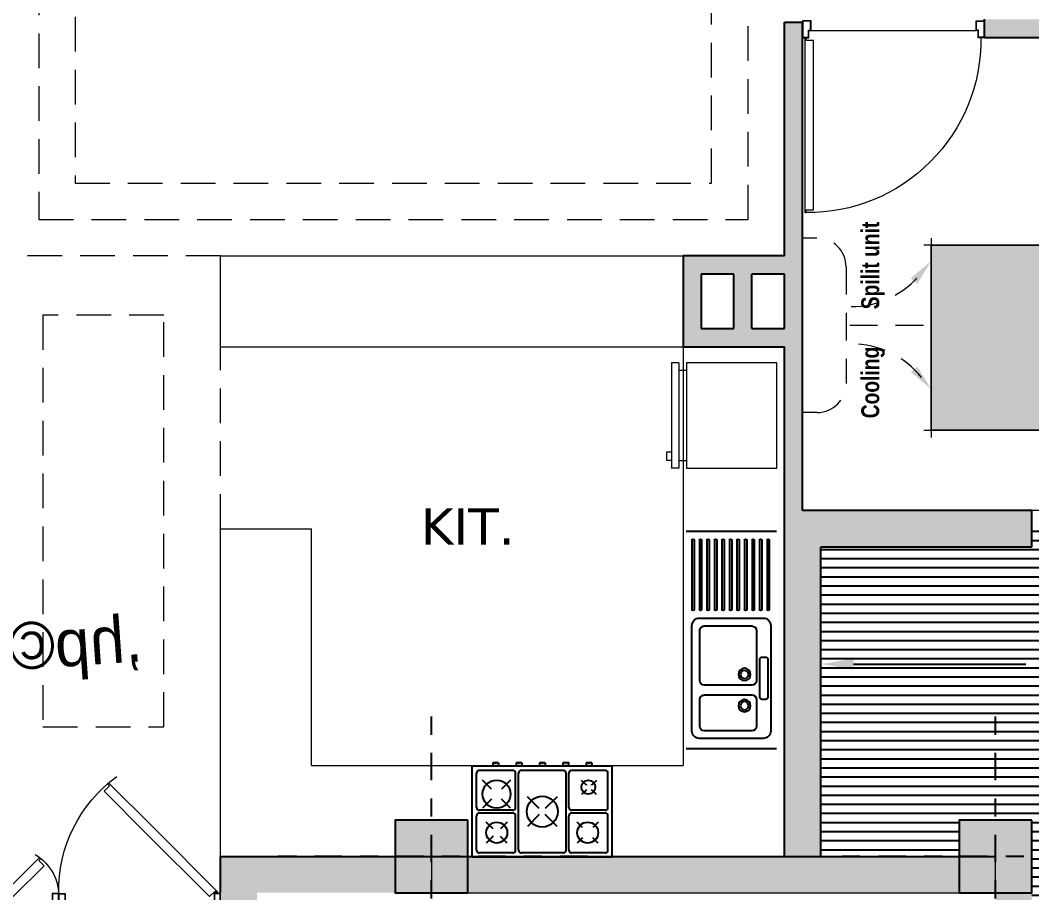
# Model space of a CAD drawing. Header units: inches. Extents: x 37.8 to 126.9, y 5.9 to 51.9.
# Drawn here: x 51.53 to 57.09, y 33.4 to 38.2 of the extents above; entities that cross this region are included whole.
import ezdxf

# ---------------------------------------------------------------- set-up
doc = ezdxf.new("R2010")
doc.units = ezdxf.units.IN
doc.header["$MEASUREMENT"] = 0
doc.linetypes.add('DASHDOT', pattern=[1, 0.5, -0.25, 0, -0.25])
doc.linetypes.add('DASHED2', pattern=[9.524999999999995, 6.349999999999998, -3.174999999999998])
for name, color, linetype, lineweight in [('02', 253, 'Continuous', 15), ('1', 19, 'Continuous', 5), ('AX', 31, 'Continuous', 18), ('coulmn', 146, 'Continuous', 13), ('LAYER1', 8, 'Continuous', 9)]:
    doc.layers.add(name, color=color, linetype=linetype, lineweight=lineweight)
for name, color, linetype in [('cadr', 7, 'Continuous'), ('fernesher  01', 8, 'Continuous'), ('FUR', 152, 'Continuous'), ('LAYER5', 5, 'Continuous'), ('LNS', 55, 'Continuous'), ('Moble', 7, 'Continuous')]:
    doc.layers.add(name, color=color, linetype=linetype)
doc.styles.add('farsii', font='trafic-s.shx', dxfattribs={"height": 0.2})
doc.styles.add('ITALIC', font='italic')
doc.styles.get("Standard").update_dxf_attribs({"font": 'arial.ttf'})
doc.styles.add('STYLE7', font='verdana.ttf')
doc.dimstyles.get("Standard").update_dxf_attribs({"dimtxt": 0.18, "dimasz": 0.18, "dimexe": 0.18, "dimexo": 0.0625, "dimgap": 0.09, "dimtad": 0, "dimtih": 1, "dimtoh": 1, "dimdec": 4, "dimzin": 0, "dimdsep": 46, "dimtxsty": 'Standard', "dimcen": 0.09, "dimadec": 0, "dimazin": 0, "dimtfac": 1, "dimtdec": 4, "dimtofl": 0, "dimtmove": 0, "dimatfit": 3, "dimfxl": 0, "dimtolj": 1, "dimtzin": 0, "dimarcsym": 0})

# ---------------------------------------------------------------- blocks, each defined once
blk = doc.blocks.new('DBLDR120K')
for p, q in [((-1.151899999999979, -0.0545432229290555), (-0.938060101079202, -0.054543222929027)), ((-0.0481000000000052, -0.054543222929027), (-0.8418601010792484, -0.054543222929027)), ((-1.139662136069262, -0.0777342904652727), (-0.9708050367219414, -0.2465913898126502))]:
    blk.add_line(p, q)
at = {"linetype": 'Continuous'}
for p, q in [((-1.1800251629206, -0.0960000000000037), (-1.185713041205445, -0.1016878782848494)), ((-1.185713041205445, -0.1016878782848494), (-0.9947586245415037, -0.2926422949488767)), ((-1.168976504262303, -0.1070486586583286), (-1.1800251629206, -0.0960000000000037)), ((-1.139662136069262, -0.0777342904652869), (-1.168602056513208, -0.1066742109092331)), ((-0.402846282338743, -0.4202427088733032), (-0.0603378639307266, -0.0777342904652869)), ((-0.0142869587945427, -0.1016878782848494), (-0.3678440358608839, -0.4552449553511906)), ((-0.0603378639307266, -0.0777342904652869), (-0.0313979434867804, -0.1066742109092331)), ((-0.0310234957376849, -0.1070486586583286), (-0.0199748370793884, -0.0960000000000037)), ((-0.0199748370793884, -0.0960000000000037), (-0.0142869587945427, -0.1016878782848494)), ((-1.000119404914954, -0.2759057580056634), (-0.9708050367219414, -0.2465913898126644)), ((-0.9890707462566296, -0.2869544166639741), (-1.000119404914954, -0.2759057580056634)), ((-0.9947586245415037, -0.2926422949488767), (-0.9890707462566296, -0.2869544166639741)), ((-0.6392886835687932, -0.6566851101034104), (-0.402846282338743, -0.4202427088733032)), ((-0.3678440358608839, -0.4552449553511906), (-0.615335095749231, -0.7027360152396227)), ((-0.6099743153757801, -0.6859994782964094), (-0.6392886835687932, -0.6566851101034104)), ((-0.6210229740341049, -0.6970481369547202), (-0.6099743153757801, -0.6859994782964094)), ((-0.615335095749231, -0.7027360152396227), (-0.6210229740341049, -0.6970481369547202))]:
    blk.add_line(p, q, dxfattribs=at)
for points in [[(-1.151899999999979, -0.054543222929027), (-1.151899999999979, 0), (-1.199999999999988, 0), (-1.199999999999988, -0.0960000000000037), (-1.164399999999971, -0.0960000000000037), (-1.164399999999971, -0.054543222929027)], [(-0.938060101079202, -0.054543222929027), (-0.938060101079202, 2.84e-14), (-0.8899601010792251, 2.84e-14), (-0.8899601010792251, -0.0959999999999752), (-0.9255601010792132, -0.0959999999999752), (-0.9255601010792132, -0.054543222929027)], [(-0.8418601010792484, -0.054543222929027), (-0.8418601010792484, 2.84e-14), (-0.8899601010792251, 2.84e-14), (-0.8899601010792251, -0.0959999999999752), (-0.8543601010792372, -0.0959999999999752), (-0.8543601010792372, -0.054543222929027)], [(-0.0481000000000052, -0.054543222929027), (-0.0481000000000052, 0), (0, 0), (0, -0.0960000000000037), (-0.0356000000000165, -0.0960000000000037), (-0.0356000000000165, -0.054543222929027)], [(-1.153899999999989, -0.0525432229290459), (-1.153899999999989, -0.0020000000000096), (-1.197999999999979, -0.0020000000000096), (-1.197999999999979, -0.0939999999999941), (-1.166399999999981, -0.0939999999999941), (-1.166399999999981, -0.0525432229290459)], [(-0.9360601010792208, -0.0525432229290175), (-0.9360601010792208, -0.0019999999999811), (-0.8919601010792348, -0.0019999999999811), (-0.8919601010792348, -0.0939999999999941), (-0.9235601010792038, -0.0939999999999941), (-0.9235601010792038, -0.0525432229290175)], [(-0.8438601010792297, -0.0525432229290175), (-0.8438601010792297, -0.0019999999999811), (-0.8879601010792157, -0.0019999999999811), (-0.8879601010792157, -0.0939999999999941), (-0.8563601010792465, -0.0939999999999941), (-0.8563601010792465, -0.0525432229290175)], [(-0.0460999999999956, -0.0525432229290459), (-0.0460999999999956, -0.0020000000000096), (-0.0020000000000096, -0.0020000000000096), (-0.0020000000000096, -0.0939999999999941), (-0.03360000000000701, -0.0939999999999941), (-0.03360000000000701, -0.0525432229290459)]]:
    blk.add_lwpolyline(points, close=True, dxfattribs=at)
for centre, radius, start, end in [((-1.665466682153095, -0.1105042385629673), 0.775642205030886, 8.041455000217974, 8.190687392308647), ((-0.1144535200053554, -0.1105042385629673), 0.775642205030886, 171.8093126076913, 171.958544999782), ((-1.154043989753261, -0.0815059652216093), 0.264481336395137, 300.4973953109914, 3.141481608947587), ((-0.1144535200053554, -0.1105042385629673), 0.775642205030886, 178.9285264661404, 233.9660635860275)]:
    blk.add_arc(centre, radius, start, end)
blk = doc.blocks.new('DR100K')
at = {"color": 253}
blk.add_line((-0.0481000000000052, -0.054543222929027), (-0.991860101079254, -0.054543222929027), dxfattribs=at)
at = {"color": 253, "linetype": 'Continuous'}
for p, q in [((-0.06143161415036499, -0.5960052134602165), (-0.06143161415036499, -0.1116251629206317)), ((-0.06143161415036499, -0.1116251629206317), (-0.0205043861645606, -0.1116251629206317)), ((-0.0199748370793884, -0.1116251629206317), (-0.0199748370793884, -0.0960000000000037)), ((-0.0199748370793884, -0.0960000000000037), (-0.0119309624678294, -0.0960000000000037)), ((-0.0119309624678294, -0.0960000000000037), (-0.0119309624678294, -0.5960052134602165)), ((-0.06143161415036499, -1.080385263999857), (-0.06143161415036499, -0.5960052134602165)), ((-0.0119309624678294, -0.5960052134602165), (-0.0119309624678294, -1.096010426920486)), ((-0.0205043861645606, -1.080385263999857), (-0.06143161415036499, -1.080385263999857)), ((-0.0199748370794168, -1.096010426920486), (-0.0199748370794168, -1.080385263999857)), ((-0.0119309624678294, -1.096010426920486), (-0.0199748370794168, -1.096010426920486))]:
    blk.add_line(p, q, dxfattribs=at)
for points in [[(-0.991860101079254, -0.054543222929027), (-0.991860101079254, 2.84e-14), (-1.03996010107923, 2.84e-14), (-1.03996010107923, -0.0959999999999752), (-1.004360101079242, -0.0959999999999752), (-1.004360101079242, -0.054543222929027)], [(-0.0481000000000052, -0.054543222929027), (-0.0481000000000052, 0), (0, 0), (0, -0.0960000000000037), (-0.0356000000000165, -0.0960000000000037), (-0.0356000000000165, -0.054543222929027)], [(-0.9938601010792352, -0.0525432229290175), (-0.9938601010792352, -0.0019999999999811), (-1.03796010107922, -0.0019999999999811), (-1.03796010107922, -0.0939999999999941), (-1.006360101079252, -0.0939999999999941), (-1.006360101079252, -0.0525432229290175)], [(-0.0460999999999956, -0.0525432229290459), (-0.0460999999999956, -0.0020000000000096), (-0.0020000000000096, -0.0020000000000096), (-0.0020000000000096, -0.0939999999999941), (-0.03360000000000701, -0.0939999999999941), (-0.03360000000000701, -0.0525432229290459)]]:
    blk.add_lwpolyline(points, close=True, dxfattribs=at)
blk.add_arc((-0.0306138118649244, -0.1066699198974845), 0.9893977090235084, 179.382095569082, 270.6161123031317, dxfattribs=at)
blk = doc.blocks.new('REFREJRATOR')
at = {"layer": '02', "linetype": 'Continuous'}
for p, q in [((0, 0), (-0.6433177568515518, 0)), ((-0.6433177568515518, 0), (-0.6433177568515518, -0.5514152201584644)), ((0, -0.5514152201584644), (0, 0)), ((-0.6433177568515518, -0.5514152201584644), (0, -0.5514152201584644)), ((-0.5973664885050101, -0.5514152201584644), (-0.5973664885050205, -0.5973664885049992)), ((-0.0459512683465313, -0.5514152201584644), (-0.0459512683465313, -0.5973664885049992)), ((-0.6433177568515518, -0.5973664885049992), (-0.6433177568515518, -0.6433177568515376)), ((-0.6433177568515518, -0.5973664885049992), (0, -0.5973664885049992)), ((0, -0.5973664885049992), (0, -0.6433177568515376)), ((-0.6433177568515518, -0.6433177568515376), (0, -0.6433177568515376)), ((-0.1007355184031695, -0.6712356694628312), (-0.1007355184031695, -0.6433177568515376)), ((-0.0472210323860871, -0.6712356694628312), (-0.1007355184031695, -0.6712356694628312)), ((-0.0472210323860871, -0.6433177568515376), (-0.0472210323860871, -0.6712356694628312))]:
    blk.add_line(p, q, dxfattribs=at)
blk = doc.blocks.new('GAZ')
at = {"layer": 'fernesher  01', "linetype": 'Continuous'}
h = blk.add_hatch(color=256, dxfattribs=at)
h.paths.add_polyline_path([(-0.8533333333333388, -0.6499999999999915), (-0.8533333333333388, -0.6735827389778744), (-0.8133333333333324, -0.6735827389778777), (-0.8133333333333324, -0.6499999999999915)])
h.paths.add_polyline_path([(-0.6872281132905655, -0.6499999999999915), (-0.6872281132905655, -0.6735827389778777), (-0.6472281132905593, -0.6735827389778813), (-0.6472281132905593, -0.6499999999999915)])
h.paths.add_polyline_path([(-0.5200000000000033, -0.6499999999999915), (-0.5200000000000033, -0.6735827389778777), (-0.4799999999999969, -0.6735827389778777), (-0.4799999999999969, -0.6499999999999915)])
h.paths.add_polyline_path([(-0.3533333333333387, -0.6499999999999915), (-0.3533333333333388, -0.6735827389778744), (-0.3133333333333325, -0.6735827389778744), (-0.3133333333333326, -0.6499999999999915)])
h.paths.add_polyline_path([(-0.1866666666666674, -0.6499999999999915), (-0.1866666666666675, -0.6735827389778744), (-0.1466666666666612, -0.6735827389778744), (-0.1466666666666612, -0.6499999999999915)])
for p, q in [((-1.000000000000055, -1.42e-14), (0, 0)), ((-1.000000000000055, -1.42e-14), (-1, -0.6499999999999915)), ((-0.9700000000000556, -0.0500000000000149), (-0.9700000000000412, -0.2950000000000017)), ((-0.9500000000000524, -0.0300000000000154), (-0.7100000000000506, -0.0300000000000083)), ((-0.6900000000000475, -0.0500000000000078), (-0.6900000000000192, -0.2949999999999946)), ((-0.6700000000000585, -0.0500000000000114), (-0.670000000000016, -0.5999999999999908)), ((-0.6500000000000555, -0.0300000000000118), (-0.3500000000000085, -0.0300000000000047)), ((-0.3300000000000054, -0.0500000000000043), (-0.3299999999999983, -0.5999999999999872)), ((-0.3099999999999952, -0.0500000000000007), (-0.3099999999999952, -0.2949999999999875)), ((-0.289999999999992, -0.0300000000000011), (-0.0500000000000043, -0.0300000000000011)), ((-0.0300000000000011, -0.0500000000000007), (-0.029999999999994, -0.294999999999991)), ((0, -1.42e-14), (0, -0.6499999999999915)), ((-0.9000000000000341, -0.1000000000000369), (-0.8625000000000682, -0.1375000000000313)), ((-0.7875000000000228, -0.1375000000000455), (-0.7500000000000571, -0.1000000000000369)), ((-0.25, -0.0999999999999943), (-0.2022824262630252, -0.1477175737369407)), ((-0.1485771619630327, -0.1485771619629475), (-0.0999999999999659, -0.0999999999999943)), ((-0.9000000000000341, -0.2499999999999858), (-0.8625000000000682, -0.2125000000000057)), ((-0.7875000000000796, -0.2125000000000057), (-0.7500000000000571, -0.2499999999999858)), ((-0.2500000000000568, -0.2500000000000284), (-0.2019892862467714, -0.2019892862467003)), ((-0.1488610660080099, -0.2011389339920129), (-0.1000000000000227, -0.2500000000000284)), ((-0.6060660171779662, -0.2189339828220653), (-0.5212132034355932, -0.3037867965644665)), ((-0.4787867965644069, -0.3037867965644523), (-0.3939339828220341, -0.2189339828220653)), ((-0.9700000000000412, -0.3550000000000039), (-0.9700000000000129, -0.5999999999999944)), ((-0.9500000000000384, -0.3150000000000013), (-0.7100000000000222, -0.3149999999999942)), ((-0.9500000000000384, -0.3350000000000044), (-0.7100000000000293, -0.3349999999999973)), ((-0.6900000000000261, -0.3549999999999969), (-0.6900000000000192, -0.5999999999999872)), ((-0.6060660171779662, -0.4310660171780114), (-0.5212132034355932, -0.3462132034356387)), ((-0.4787867965644069, -0.3462132034356529), (-0.3939339828220341, -0.4310660171780257)), ((-0.3099999999999952, -0.3549999999999933), (-0.3099999999999952, -0.5999999999999908)), ((-0.289999999999992, -0.3149999999999871), (-0.0499999999999972, -0.3149999999999906)), ((-0.289999999999992, -0.3349999999999937), (-0.0500000000000043, -0.3349999999999973)), ((-0.2735632591782746, -0.3499999999999943), (-0.2089765655853739, -0.4145866935928666)), ((-0.1381499527711867, -0.4145866935929379), (-0.0735632591783428, -0.3499999999999943)), ((-0.0300000000000011, -0.3549999999999969), (-0.029999999999994, -0.5999999999999908)), ((-0.8870181794697487, -0.4471030037222194), (-0.8511453216951848, -0.4809676533032814)), ((-0.8157899826358062, -0.480967653303253), (-0.7799171248612993, -0.4471030037222194)), ((-0.2735632591782746, -0.5499999999998977), (-0.2089765655853739, -0.4854133064070112)), ((-0.1381499527712435, -0.485413306406997), (-0.0735632591783428, -0.5499999999998977)), ((-0.8870181794697487, -0.5482084051059247), (-0.8511453216951848, -0.5143437555248624)), ((-0.8157899826358062, -0.5143437555249193), (-0.7799171248612993, -0.5482084051059247)), ((-1, -0.6499999999999915), (0, -0.6499999999999915)), ((-0.95000000000001, -0.6199999999999904), (-0.7100000000000222, -0.6199999999999868)), ((-0.8533333333333388, -0.6735827389778744), (-0.8533333333333388, -0.6499999999999915)), ((-0.8533333333333388, -0.6735827389778744), (-0.8533333333333388, -0.6499999999999915)), ((-0.8533333333333388, -0.6735827389778744), (-0.8533333333333388, -0.6499999999999915)), ((-0.8133333333333324, -0.6735827389778744), (-0.8133333333333324, -0.6499999999999915)), ((-0.6872281132905655, -0.6735827389778744), (-0.6872281132905655, -0.6499999999999915)), ((-0.6500000000000128, -0.6199999999999904), (-0.3500000000000014, -0.6199999999999868)), ((-0.6472281132905593, -0.6735827389778744), (-0.6472281132905593, -0.6499999999999915)), ((-0.5200000000000033, -0.6735827389778744), (-0.5200000000000033, -0.6499999999999915)), ((-0.4799999999999969, -0.6735827389778744), (-0.4799999999999969, -0.6499999999999915)), ((-0.3533333333333388, -0.6735827389778744), (-0.3533333333333388, -0.6499999999999915)), ((-0.3133333333333326, -0.6735827389778744), (-0.3133333333333326, -0.6499999999999915)), ((-0.289999999999992, -0.6199999999999904), (-0.0499999999999972, -0.6199999999999904)), ((-0.1866666666666674, -0.6735827389778744), (-0.1866666666666674, -0.6499999999999915)), ((-0.1466666666666612, -0.6735827389778744), (-0.1466666666666612, -0.6499999999999915)), ((-0.8533333333333388, -0.6735827389778744), (-0.8133333333333324, -0.6735827389778777)), ((-0.6872281132905655, -0.6735827389778777), (-0.6472281132905593, -0.6735827389778813)), ((-0.5200000000000033, -0.6735827389778777), (-0.4799999999999969, -0.6735827389778777)), ((-0.3533333333333388, -0.6735827389778744), (-0.3133333333333326, -0.6735827389778744)), ((-0.1866666666666674, -0.6735827389778744), (-0.1466666666666612, -0.6735827389778744))]:
    blk.add_line(p, q, dxfattribs=at)
for points in [[(-0.8511453216951848, -0.4799780348844111), (-0.8511453216951848, -0.4809676533032814)], [(-0.8157899826358062, -0.480967653303253), (-0.8157899826358062, -0.4799780348844111)], [(-0.8511453216951848, -0.5143437555248624), (-0.8511453216951848, -0.5153333739437329)], [(-0.8157899826358062, -0.5153333739437329), (-0.8157899826358062, -0.5143437555249193)]]:
    blk.add_lwpolyline(points, dxfattribs=at)
for centre, radius in [((-0.8250000000000453, -0.1750000000000114), 0.0749999999999782), ((-0.1750000000000114, -0.1750000000000114), 0.0750000000000219), ((-0.5, -0.3250000000000455), 0.110697663312876), ((-0.1735632591783087, -0.4499999999999461), 0.0999999999999563), ((-0.8294380326089481, -0.4999999999999575), 0.05)]:
    blk.add_circle(centre, radius, dxfattribs=at)
for centre, start, end in [((-0.9500000000000524, -0.0500000000000149), 90.00000000000087, 180.000000000005), ((-0.7100000000000506, -0.0500000000000078), 4.1347e-12, 90.00000000000084), ((-0.6500000000000555, -0.0500000000000114), 90.00000000000118, 180.0000000000041), ((-0.3500000000000085, -0.0500000000000043), 6.87e-13, 90.00000000000125), ((-0.289999999999992, -0.0500000000000007), 90.00000000000078, 180.0000000000013), ((-0.0500000000000043, -0.0500000000000007), 0, 90.00000000000084), ((-0.9500000000000384, -0.2950000000000017), 180.0000000000046, 270.0000000000014), ((-0.9500000000000384, -0.3550000000000039), 90.00000000000156, 180.0000000000046), ((-0.7100000000000222, -0.2949999999999946), 270.0000000000016, 4.6054e-12), ((-0.7100000000000293, -0.3549999999999969), 1.5267e-12, 90.00000000000144), ((-0.289999999999992, -0.2949999999999875), 180, 270), ((-0.289999999999992, -0.3549999999999933), 90, 180), ((-0.0499999999999972, -0.294999999999991), 269.9999999999992, 359.9999999999984), ((-0.0500000000000043, -0.3549999999999969), 3.0533e-12, 90), ((-0.95000000000001, -0.5999999999999908), 180.0000000000054, 270), ((-0.7100000000000222, -0.5999999999999872), 270, 2.8498e-12), ((-0.6500000000000128, -0.5999999999999908), 180.0000000000042, 270.0000000000006), ((-0.3500000000000014, -0.5999999999999872), 270.0000000000006, 7.124e-13), ((-0.289999999999992, -0.5999999999999908), 180.0000000000007, 269.9999999999992), ((-0.0499999999999972, -0.5999999999999908), 270, 0)]:
    blk.add_arc(centre, 0.02, start, end, dxfattribs=at)
for p in [(-0.8333333333333357, -0.6735827389778744), (-0.6872281132905655, -0.6735827389778744), (-0.5, -0.6735827389778744), (-0.3333333333333357, -0.6735827389778744), (-0.1666666666666643, -0.6735827389778744)]:
    blk.add_point(p, dxfattribs=at)
blk = doc.blocks.new('eg')
at = {"layer": 'FUR', "color": 252}
for p, q in [((1.137e-13, 0.4999999999999149), (0, 0)), ((0.6833635587054232, 0.4685546874999035), (0.1002594337055598, 0.4685546874999035)), ((0.4965693920388503, 0.4521484374999149), (0.2870536003722464, 0.4521484374999149)), ((1.156394829538839, 0.4602213541665777), (0.7731265795389392, 0.4602213541665777)), ((1.204311496205491, 0.4999999999999149), (1.204311496205491, -8.53e-14)), ((0.0584130795388092, 0.426708333333238), (0.0584130795388092, 0.0732916666665631)), ((0.2746239962054915, 0.4397188333332453), (0.2746239962054915, 0.4200467916665788)), ((0.2870536003722464, 0.4076171874999092), (0.4965693920388503, 0.4076171874999092)), ((0.5089989962054915, 0.4200467916665788), (0.5089989962054915, 0.4397188333332453)), ((0.7252099128721738, 0.0732916666665631), (0.7252099128721738, 0.426708333333238)), ((1.156394829538839, 0.447721354166589), (0.7731265795389392, 0.447721354166589)), ((1.156394829538839, 0.4185546874999205), (0.7731265795389392, 0.4185546874999205)), ((1.156394829538839, 0.4060546874999035), (0.7731265795389392, 0.4060546874999035)), ((0.100014621205446, 0.3631793333332496), (0.100014621205446, 0.1004925624999089)), ((0.2735454962055428, 0.3888671874998977), (0.1257024753722362, 0.3888671874998977)), ((0.2992333712054461, 0.1004925624999089), (0.2992333712054461, 0.3631793333332496)), ((0.3531396212055142, 0.3631793333332496), (0.3531396212055142, 0.1004925624999089)), ((0.6555767670388378, 0.3888671874998977), (0.3788274962055311, 0.3888671874998977)), ((0.6812646212055145, 0.1004925624999089), (0.6812646212055145, 0.3631793333332496)), ((1.156394829538839, 0.3768880208332348), (0.7731265795389392, 0.3768880208332348)), ((1.156394829538839, 0.3643880208332462), (0.7731265795389392, 0.3643880208332462)), ((1.156394829538839, 0.3352213541665776), (0.7731265795389392, 0.3352213541665776)), ((1.156394829538839, 0.3227213541665606), (0.7731265795389392, 0.3227213541665606)), ((1.156394829538839, 0.2935546874998919), (0.7731265795389392, 0.2935546874998919)), ((1.156394829538839, 0.2810546874999034), (0.7731265795389392, 0.2810546874999034)), ((1.156394829538839, 0.2518880208332348), (0.7731265795389392, 0.2518880208332348)), ((1.156394829538839, 0.2393880208332462), (0.7731265795389392, 0.2393880208332462)), ((1.156394829538839, 0.2102213541665776), (0.7731265795389392, 0.2102213541665776)), ((1.156394829538839, 0.1977213541665605), (0.7731265795389392, 0.1977213541665605)), ((1.156394829538839, 0.168554687499892), (0.7731265795389392, 0.168554687499892)), ((1.156394829538839, 0.1560546874999034), (0.7731265795389392, 0.1560546874999034)), ((1.156394829538839, 0.1268880208332348), (0.7731265795389392, 0.1268880208332348)), ((1.156394829538839, 0.1143880208332177), (0.7731265795389392, 0.1143880208332177)), ((0.1257024753722362, 0.074804687499892), (0.2735454962055428, 0.074804687499892)), ((0.3788274962055311, 0.074804687499892), (0.6555767670388378, 0.074804687499892)), ((1.156394829538839, 0.0852213541665492), (0.7731265795389392, 0.0852213541665492)), ((1.156394829538839, 0.0727213541665606), (0.7731265795389392, 0.0727213541665606)), ((0.1002594337055598, 0.0314452916665573), (0.6833635231407698, 0.0314452916665573)), ((1.156394829538839, 0.043554687499892), (0.7731265795389392, 0.043554687499892)), ((1.156394829538839, 0.0310546874999034), (0.7731265795389392, 0.0310546874999034))]:
    blk.add_line(p, q, dxfattribs=at)
for centre, radius in [((0.2396514882098017, 0.3226322034968518), 0.0339843750000019), ((0.2396514882098017, 0.3226322034968518), 0.0222656250000013), ((0.4127215042010448, 0.3226322034968518), 0.0339843750000019), ((0.4127215042010448, 0.3226322034968518), 0.0222656250000013)]:
    blk.add_circle(centre, radius, dxfattribs=at)
for centre, radius, start, end in [((0.1002594337054461, 0.426708333333238), 0.041846354166669, 90, 180), ((0.2870536003721327, 0.4397188333332167), 0.0124296041666674, 90, 180), ((0.4965693920388503, 0.4397188333332167), 0.0124296041666674, 0, 90), ((0.6833635587054232, 0.426708333333238), 0.041846354166669, 0, 90), ((0.7731265795389392, 0.4539713541665833), 0.0062500000000003, 90, 270), ((1.156394829538839, 0.4539713541665833), 0.0062500000000003, 270, 90), ((0.2870536003721327, 0.4200467916665504), 0.0124296041666674, 180, 270), ((0.4965693920388503, 0.4200467916665504), 0.0124296041666674, 270, 0), ((0.7731265795389392, 0.4123046874999261), 0.0062500000000003, 90, 270), ((1.156394829538839, 0.4123046874999261), 0.0062500000000003, 270, 90), ((0.1257024753721225, 0.3631793333332212), 0.0256878541666681, 90, 180), ((0.2735454962055428, 0.3631793333332212), 0.0256878541666681, 0, 90), ((0.3788274962055311, 0.3631793333332212), 0.0256878541666681, 90, 180), ((0.6555767670388378, 0.3631793333332212), 0.0256878541666681, 0, 90), ((0.7731265795389392, 0.3706380208332405), 0.0062500000000003, 90, 270), ((1.156394829538839, 0.3706380208332405), 0.0062500000000003, 270, 90), ((0.7731265795389392, 0.3289713541665833), 0.0062500000000003, 90, 270), ((0.7731265795389392, 0.2873046874998977), 0.0062500000000003, 90, 270), ((1.156394829538839, 0.3289713541665833), 0.0062500000000003, 270, 90), ((1.156394829538839, 0.2873046874998977), 0.0062500000000003, 270, 90), ((0.7731265795389392, 0.2456380208332405), 0.0062500000000003, 90, 270), ((1.156394829538839, 0.2456380208332405), 0.0062500000000003, 270, 90), ((0.7731265795389392, 0.2039713541665549), 0.0062500000000003, 90, 270), ((0.7731265795389392, 0.1623046874998977), 0.0062500000000003, 90, 270), ((1.156394829538839, 0.2039713541665549), 0.0062500000000003, 270, 90), ((1.156394829538839, 0.1623046874998977), 0.0062500000000003, 270, 90), ((0.7731265795389392, 0.1206380208332405), 0.0062500000000003, 90, 270), ((1.156394829538839, 0.1206380208332405), 0.0062500000000003, 270, 90), ((0.1002594337054461, 0.0732916666665347), 0.041846354166669, 180, 270), ((0.1257024753721225, 0.1004925624998805), 0.0256878541666681, 180, 270), ((0.2735454962055428, 0.1004925624998805), 0.0256878541666681, 270, 0), ((0.3788274962055311, 0.1004925624998805), 0.0256878541666681, 180, 270), ((0.6555767670388378, 0.1004925624998805), 0.0256878541666681, 270, 0), ((0.6833635231407698, 0.0732916813979046), 0.0418463897313547, 270.0000486949115, 359.999979829907), ((0.7731265795389392, 0.0789713541665549), 0.0062500000000003, 90, 270), ((1.156394829538839, 0.0789713541665549), 0.0062500000000003, 270, 90), ((0.7731265795389392, 0.0373046874998977), 0.0062500000000003, 90, 270), ((1.156394829538839, 0.0373046874998977), 0.0062500000000003, 270, 90)]:
    blk.add_arc(centre, radius, start, end, dxfattribs=at)
blk = doc.blocks.new('Takht 1')
at = {"layer": '1'}
h = blk.add_hatch(color=252, dxfattribs=at)
h.dxf.hatch_style = 1
h.set_gradient(color1=(118, 52, 34), one_color=1, tint=1, name='INVHEMISPHERICAL')
h.paths.add_polyline_path([(0.09999999997671694, 0.5076447428291431), (-2.91038304567337e-11, 0.5076447428291431), (0, -0.5076447428291431), (0.1000000000058208, -0.5076447428291431)])
h = blk.add_hatch(color=252, dxfattribs=at)
h.dxf.hatch_style = 1
h.set_gradient(color1=(118, 52, 34), one_color=1, tint=1, name='INVHEMISPHERICAL')
h.paths.add_polyline_path([(2.028610181791009, 0.5076447428291431), (1.034439837589161, 0.5076447428291431), (0.47768941760296, 0.02529436571785482), (0.47768941760296, -0.5076447428291431), (2.028610181791009, -0.5076447428291431)])
h = blk.add_hatch(color=252, dxfattribs=at)
h.dxf.hatch_style = 1
h.set_gradient(color1=(118, 52, 34), one_color=1, tint=1, name='INVHEMISPHERICAL')
h.paths.add_polyline_path([(0.4576115584932268, 0.2403088536957512), (0.202044160454534, 0.2809075507248053), (0.1094796334800776, -0.3017829548043665), (0.3650470315478742, -0.3423816518625244)])
h = blk.add_hatch(color=252, dxfattribs=at)
h.dxf.hatch_style = 1
h.set_gradient(color1=(118, 52, 34), one_color=1, tint=1, name='INVHEMISPHERICAL')
h.paths.add_polyline_path([(0.3953462004428729, -0.5876447428163374), (0, -0.5876447428308893), (-2.91038304567337e-11, -0.9617889250803273), (0.3953462004428729, -0.9617889250803273)])
at = {"layer": '02'}
for p, q in [((2.068610181799158, 0.5076447428291431), (-0.0400000000372529, 0.5076447428291431)), ((-2.91038304567337e-11, 0.5476447428300162), (0, -0.5476447428300162)), ((0.09999999997671694, 0.5476447428300162), (0.1000000000058208, -0.5476447428300162)), ((1.080609630036633, 0.5476447428300162), (0.4377508020261303, -0.009307146188803017)), ((0.47768941760296, -0.5081618888216326), (0.47768941760296, 0.5071275968366535)), ((2.028610181791009, -0.5476447428300162), (2.028610181791009, 0.5476447428300162)), ((-0.04000000000814907, -0.5076447428291431), (2.068610181799158, -0.5076447428291431)), ((0, -0.5476447428300162), (-2.91038304567337e-11, -1.0017889250812)), ((0.3953462004428729, -1.0017889250812), (0.3953462004428729, -0.5476447428154643)), ((0.435346200451022, -0.5876447428163374), (-0.04000000000814907, -0.5876447428308893)), ((-0.0400000000372529, -0.9617889250803273), (0.435346200451022, -0.9617889250803273))]:
    blk.add_line(p, q, dxfattribs=at)
for points in [[(2.028610181791009, 0.5076447428291431), (2.028610181791009, -0.5076447428291431), (0, -0.5076447428291431), (-2.91038304567337e-11, 0.5076447428291431)], [(0.1094796334800776, -0.3017829548043665), (0.202044160454534, 0.2809075507248053), (0.4576115584932268, 0.2403088536957512), (0.3650470315478742, -0.3423816518625244)]]:
    blk.add_lwpolyline(points, close=True, dxfattribs=at)
blk = doc.blocks.new('ddfdfdfdfd')
at = {"layer": 'LAYER5', "linetype": 'Continuous'}
h = blk.add_hatch(color=1, dxfattribs=at)
h.paths.add_polyline_path([(179.779200237631, -221.4838781835885), (179.579350237631, -221.4838781835885), (179.579350237631, -221.2840281835886), (179.779200237631, -221.2840281835886)])
h.paths.add_polyline_path([(179.779200237631, -221.2840281835886), (179.979050237631, -221.2840281835886), (179.979050237631, -221.4838781835885), (179.779200237631, -221.4838781835885)])
h.paths.add_polyline_path([(179.779200237631, -221.4838781835885), (179.979050237631, -221.4838781835885), (179.979050237631, -221.6837281835885), (179.779200237631, -221.6837281835885)])
h.paths.add_polyline_path([(179.779200237631, -221.6837281835885), (179.579350237631, -221.6837281835885), (179.579350237631, -221.4838781835885), (179.779200237631, -221.4838781835885)])
at = {"layer": 'LAYER5', "color": 1, "linetype": 'DASHDOT', "ltscale": 0.3}
for p, q in [((179.779200237631, -222.4153741609331), (179.779200237631, -220.6240357384027)), ((180.6361364686338, -221.4838781835885), (178.8983495007696, -221.4838781835885))]:
    blk.add_line(p, q, dxfattribs=at)
at = {"layer": 'LAYER5', "color": 1, "linetype": 'Continuous'}
blk.add_lwpolyline([(179.979050237631, -221.2840281835886), (179.579350237631, -221.2840281835886), (179.579350237631, -221.6837281835885), (179.979050237631, -221.6837281835885), (179.979050237631, -221.2840281835886)], dxfattribs=at)
blk = doc.blocks.new('axxxxx')
at = {"layer": 'AX'}
h = blk.add_hatch(color=1, dxfattribs=at)
h.dxf.hatch_style = 1
h.paths.add_polyline_path([(241.7899809043139, -221.2823114328712), (241.7899809043139, -221.0824614328712), (238.6899809043141, -221.0824614328712), (238.6899809043141, -221.2823114328712)])
at = {"layer": 'AX', "color": 1}
blk.add_lwpolyline([(238.6899809043141, -221.2823114328712), (241.7899809043139, -221.2823114328712), (241.7899809043139, -221.0824614328712), (238.6899809043141, -221.0824614328712)], close=True, dxfattribs=at)
for p in [(58.9109306666831, 0.401416750717118), (62.01063066668291, 0.401416750717317)]:
    blk.add_blockref('ddfdfdfdfd', p)
blk = doc.blocks.new('sp')
at = {"layer": 'LAYER1', "color": 150, "linetype": 'DASHED2', "ltscale": 0.03}
blk.add_line((30.24614018008381, 9.75960308539679), (30.24694903423372, 9.20588219410756), dxfattribs=at)
blk.add_lwpolyline([(29.64602670977186, 10.08372420831601), (30.84602542947326, 10.08547712019644), (30.84617150547277, 9.985477226851614, -0.4142135623730951), (30.6464638708467, 9.785185288293448), (29.84646472438547, 9.784016680372858, -0.4142135623730951), (29.64617278577137, 9.983724315008018)], format="xyb", close=True, dxfattribs=at)
for centre, start, end in [((29.50170978017471, 9.747115138461865), 308.5690915006799, 0.2464745396872212), ((30.98964165397322, 9.74928811891941), 179.9209161893569, 231.5982992520001)]:
    blk.add_arc(centre, 0.6160155176707482, start, end, dxfattribs=at)
for points in [[(29.96259235004257, 9.294909317633298), (29.92369723717005, 9.339782699411714), (29.80852464817784, 9.200660669943588)], [(30.53018518108277, 9.295738435341079), (30.56894902962543, 9.340725258393192), (30.68452757444541, 9.20194030127486)]]:
    blk.add_solid(points, dxfattribs=at)
at = {"layer": 'LNS', "color": 150, "ltscale": 0.02, "insert": (29.60657843853167, 9.680269554383855), "char_height": 0.1231479902708612, "width": 1.627685543038945, "attachment_point": 1, "style": 'ITALIC'}
blk.add_mtext('\\pt0.2463;{\\fImpact|b0|i0|c0|p34;Cooling       Spilit unit}', dxfattribs=at)
blk = doc.blocks.new('*D63')
at = {"color": 0, "lineweight": -2, "transparency": 16777216}
for p, q in [((56.10717819297346, 34.66123821999108), (57.05391761998577, 34.66123821999108)), ((58.92717819297352, 34.66123821999108), (57.98043876596121, 34.66123821999108))]:
    blk.add_line(p, q, dxfattribs=at)
at = {"color": 0, "transparency": 16777216}
for points in [[(56.10717819297346, 34.69123821999108), (56.10717819297346, 34.63123821999108), (55.92717819297346, 34.66123821999108)], [(58.92717819297352, 34.69123821999108), (58.92717819297352, 34.63123821999108), (59.10717819297352, 34.66123821999108)]]:
    blk.add_solid(points, dxfattribs=at)
at = {"layer": 'Defpoints', "color": 0, "transparency": 16777216}
for p in [(55.92717819297346, 34.66123821999108), (55.92717819297346, 34.62845902060891), (59.10717819297352, 34.62845902060903)]:
    blk.add_point(p, dxfattribs=at)
at = {"color": 0, "transparency": 16777216, "insert": (57.51717819297349, 34.66123821999108), "char_height": 0.18, "attachment_point": 5}
blk.add_mtext('\\A1;3.1800', dxfattribs=at)

msp = doc.modelspace()

# ---------------------------------------------------------------- hatches: boundary and pattern name
h = msp.add_hatch(color=5)
h.dxf.hatch_style = 1
h.paths.add_polyline_path([(43.98717819297352, 43.75630079493392), (43.78717819297353, 43.75630079493392), (43.78717819297353, 20.75630079493386), (44.92447685157904, 20.75630079493386), (44.92447685157904, 20.95630079493391), (43.98717819297352, 20.95630079493391), (43.98717819297352, 32.05378889439636), (45.50225381504896, 32.05378889439648), (45.50225381504893, 31.55378889439636), (45.93166121359306, 31.55378889439636), (45.93166121359306, 32.05378889439636), (47.28717819297356, 32.05378889439648), (47.28717819297356, 32.75378889439629), (47.18717819297356, 32.75378889439629), (47.18717819297353, 32.15378889439638), (45.78717819297353, 32.15378889439638), (45.78717819297356, 33.55378889439636), (47.28717819297356, 33.55378889439636), (47.28717819297356, 34.25378889439641), (47.18717819297353, 34.25378889439641), (46.8968056858653, 34.25378927514363), (46.8968056858653, 34.15378889439638), (47.18717819297353, 34.15378889439638), (47.18717819297353, 33.65378889439638), (44.787039465856, 33.65380457058588), (44.787039465856, 33.55380457058585), (45.68717819297353, 33.55378889439636), (45.68717819297353, 32.15378889439638), (43.98717819297352, 32.15378889439638)])
h.paths.add_polyline_path([(45.57725381504892, 32.05378889439648), (45.85666121359307, 32.05378889439648), (45.8566612135931, 31.87878889439641), (45.57725381504889, 31.87878889439641)], flags=16)
h.paths.add_polyline_path([(45.57725381504889, 31.82878889439634), (45.8566612135931, 31.82878889439634), (45.85666121359307, 31.62878889439641), (45.57725381504892, 31.62878889439629)], flags=16)
h.paths.add_polyline_path([(49.38717819297358, 32.1054584065305), (49.18717819297353, 32.1054584065305), (49.18717819297353, 20.95630079493391), (47.82784051532417, 20.95630079493391), (47.82784051532417, 20.75630079493386), (48.26891627413534, 20.75630079493386), (48.26891627413534, 20.61630079493388), (50.77497273896333, 20.61630079493376), (50.77497273896333, 20.75630079493386), (49.38717819297352, 20.75630079493386)])
h.paths.add_polyline_path([(56.87882149293526, 21.95630079493391), (56.67882149293527, 21.95630079493391), (56.67882149293527, 20.75630079493386), (54.82717819297349, 20.75630079493386), (54.82717819297349, 25.20630079493391), (54.7271781929735, 25.20630079493391), (54.72717819297347, 20.61630079493388), (56.87882149293526, 20.61630079493388)])
h.paths.add_polyline_path([(59.02717819297351, 29.39545840653047), (58.82717819297349, 29.39545840653047), (58.82717819297349, 25.4563007949338), (57.7271781929735, 25.4563007949338), (57.72717819297353, 26.50545840653048), (55.82717819297355, 26.50545840653048), (55.82717819297355, 26.40545840653057), (57.62717819297353, 26.40545840653046), (57.62717819297347, 25.05630079493382), (55.92717819297351, 25.05630079493393), (55.92717819297351, 25.60545840653062), (55.82717819297352, 25.6054584065305), (55.82717819297352, 24.9563007949338), (58.82717819297349, 24.9563007949338), (58.82717819297349, 22.88769061313464), (58.82717819297352, 20.61630079493388), (58.82882149293525, 20.61630079493388), (59.02717819297348, 20.61630079493388)])
h.paths.add_polyline_path([(58.82717819297349, 25.35630079493389), (58.82717819297349, 25.05630079493382), (57.7271781929735, 25.05630079493382), (57.7271781929735, 25.35630079493389)], flags=16)
h.paths.add_polyline_path([(57.08717819297351, 33.60463128279959), (54.78033725340771, 33.60463128279947), (54.78033725340771, 33.60050334396148), (54.01110648417674, 33.60050334396148), (52.62717819297359, 33.60463128279947), (52.62717819297347, 33.40463128279943), (52.62717819297347, 33.30545840653021), (52.82717819297346, 33.30545840653021), (52.82717819297346, 33.40463128279943), (56.88717819297352, 33.40463128279966), (56.88717819297355, 29.50545840653048), (53.78717819297353, 29.50545840653048), (53.78717819297353, 31.6054584065305), (53.58717819297357, 31.6054584065305), (53.37894586949056, 31.6054584065305), (53.37894586949056, 31.40545840653046), (53.58717819297354, 31.40545840653046), (53.58717819297357, 29.50545840653048), (52.18717819297351, 29.50545840653048), (52.18717819297351, 31.40545840653046), (52.40808345542771, 31.40545840653046), (52.40808345542771, 31.60545840653039), (52.18717819297351, 31.6054584065305), (50.58717819297354, 31.60545840653039), (50.58717819297351, 30.30545840653043), (50.68717819297351, 30.30545840653043), (50.68717819297351, 31.40545840653046), (51.98717819297349, 31.40545840653046), (51.98717819297349, 29.50545840653048), (50.58717819297357, 29.50545840653048), (50.58717819297357, 29.40545840653046), (50.58717819297357, 28.81851437019635), (50.58717819297357, 28.4349992889445), (50.98717819297354, 28.4349992889445), (50.98717819297354, 29.40545840653057), (51.78747819297351, 29.40545840653057), (51.78747819297351, 29.30560840653051), (54.7271781929735, 29.30545840653055), (54.72717819297347, 27.30545840653055), (54.32717819297349, 27.30545840653055), (54.32717819297349, 26.80545840653055), (54.72717819297347, 26.80545840653055), (54.7271781929735, 26.40545840653046), (54.82717819297349, 26.40545840653046), (54.82717819297349, 29.30545840653055), (57.08717819297354, 29.30545840653055)])
h.paths.add_polyline_path([(54.72717819297347, 27.20545840653041), (54.72717819297347, 26.90545840653046), (54.42717819297349, 26.90545840653046), (54.42717819297349, 27.20545840653052)], flags=16)
h.paths.add_polyline_path([(50.88717819297355, 29.40545840653057), (50.88717819297355, 28.53499928894441), (50.68717819297359, 28.53499928894441), (50.68717819297348, 29.40545840653046)], flags=16)
h.paths.add_polyline_path([(57.08717819297351, 35.50463128279968), (55.82717819297346, 35.50463128279968), (55.82717819297349, 38.18924557511583), (55.7271781929735, 38.18924557511583), (55.7271781929735, 36.90463128279966), (55.16969464075038, 36.90463128279966), (55.16969464075044, 36.40463128279966), (55.7271781929735, 36.40463128279966), (55.7271781929735, 33.60463128279959), (55.92717819297346, 33.60463128279959), (55.92717819297343, 35.30463128279975), (57.08717819297351, 35.30463128279963)])
h.paths.add_polyline_path([(55.72717819297353, 36.50463128279968), (55.54843641686199, 36.50463128279968), (55.54843641686196, 36.80463128279963), (55.7271781929735, 36.80463128279975)], flags=16)
h.paths.add_polyline_path([(55.44843641686199, 36.50463128279968), (55.26969464075043, 36.50463128279968), (55.26969464075037, 36.80463128279963), (55.44843641686194, 36.80463128279963)], flags=16)
h.paths.add_polyline_path([(51.42717819297351, 41.8563007949336), (49.99717819297351, 41.85630079493383), (49.99717819297351, 43.75630079493392), (49.79717819297352, 43.75630079493392), (49.79717819297352, 41.65630079494839), (50.17188870731431, 41.65630079491929), (51.22717819297347, 41.65630079494731), (51.22717819297347, 39.62769061312828), (51.22717819297347, 39.58769061312013), (51.2271781929735, 36.40422692306744), (48.58717819297345, 36.40422692306755), (48.58717819297348, 37.00422692306758), (48.48717819297352, 37.00422692306758), (48.48717819297352, 36.30422692306765), (50.92717819297351, 36.30422692306753), (50.92717819297337, 34.90545840653023), (48.58717819297345, 34.90545840653046), (48.58717819297348, 35.50422692306769), (48.48717819297352, 35.50422692306758), (48.48717819297354, 34.70545840653041), (48.98717819297357, 34.70545840653041), (48.98717819297349, 33.30545840653043), (51.42717819297351, 33.30545840653021), (51.42717819297351, 33.90545840653023), (51.32717819297361, 33.90545840653023), (51.32717819297358, 33.50545840653025), (49.18717819297345, 33.50545840653037), (49.18717819297348, 34.70545840653041), (51.42717819297351, 34.7054584065303), (51.42717819297351, 34.90545840653012), (51.42717819297346, 35.61250434826913), (51.02747213194203, 35.61250434826913), (51.02747213194209, 36.31188860653778), (51.42717819297351, 36.31188860653778)])
h.paths.add_polyline_path([(51.32717819297343, 35.5125043482691), (51.32717819297338, 34.9073752359749), (51.02747213194195, 34.91312009000048), (51.02747213194203, 35.5125043482691)], flags=16)
h.paths.add_polyline_path([(59.02717819297348, 43.75630079493392), (57.47776046651734, 43.75630079493392), (57.47776046651734, 43.55630079493842), (57.77188870731425, 43.55630079491955), (58.82717819297341, 43.55630079494763), (58.82717819297341, 41.52769061312854), (58.82717819297341, 41.48769061312039), (58.82717819297349, 39.65378889439638), (56.82717819297346, 39.65378889439638), (56.82717819297343, 39.00463128279968), (57.1771781929734, 39.00463128279979), (57.17717819297337, 39.55378889439636), (58.82717819297346, 39.55378889439636), (58.82717819297346, 38.20463128279972), (56.82717819297346, 38.20463128279972), (56.82717819297346, 38.1046312827997), (58.82717819297346, 38.1046312827997), (58.82717819297349, 35.39706304606274), (59.02717819297348, 35.39706304606274)])
h.paths.add_polyline_path([(57.07717819297341, 39.10463128279982), (56.92717819297343, 39.1046312827997), (56.9271781929734, 39.55378889439636), (57.07717819297338, 39.55378889439636)], flags=16)
at = {"layer": 'cadr', "true_color": 0xbf8b78}
h = msp.add_hatch(dxfattribs=at)
h.set_pattern_fill('ANSI31', color=23, scale=0.4, angle=135)
h.set_pattern_definition([(180, (-155.6415839251798, 296.6912284299565), (-3.469446951953614e-18, -0.05), [])])
h.paths.add_polyline_path([(59.02717819297348, 35.39706304606274), (58.82717819297349, 35.39706304606274), (57.08717819297351, 35.39706304606274), (57.08717819297351, 35.30463128279963), (55.92717819297343, 35.30463128279975), (55.92717819297346, 33.60463128279959), (56.68717819297331, 33.60463128279959), (56.68717819297331, 33.80433128279959), (57.0868781929733, 33.80433128279959), (57.0868781929733, 33.40463128279966), (57.08717819297354, 29.50545840653048), (58.82717819297349, 29.50545840653048), (59.02717819297345, 29.50545840653048)])
h.paths.add_polyline_path([(58.58701569930784, 31.42330790494647, -1), (58.34898573653786, 31.42330790494647, -1)], flags=16)
h.paths.add_polyline_path([(57.23324962154493, 34.54873821999105), (57.80110676440208, 34.54873821999105), (57.80110676440208, 34.77373821999107), (57.23324962154493, 34.77373821999107)], flags=24)
h.paths.add_polyline_path([(57.44244718638757, 31.40817786331435), (58.39644315683753, 31.40817786331435), (58.39644315683753, 31.72066946841836), (57.44244718638757, 31.72066946841836)], flags=24)
h.paths.add_polyline_path([(57.60669205046983, 31.9999469738964), (58.50762959244432, 31.9999469738964), (58.50762959244432, 32.32493824320467), (57.60669205046983, 32.32493824320467)], flags=24)

# ---------------------------------------------------------------- linework, layer by layer
for p, q in [((55.7271781929735, 36.90463128279966), (55.7271781929735, 38.18924557511583)), ((55.7271781929735, 38.18924557511583), (55.82717819297349, 38.18924557511583)), ((55.82717819297346, 35.50463128279968), (55.82717819297349, 38.18924557511583)), ((56.82717819297346, 38.1046312827997), (56.82717819297346, 38.20463128279972)), ((56.82717819297346, 38.1046312827997), (58.82717819297349, 38.1046312827997)), ((55.7271781929735, 36.90463128279966), (55.16969464075038, 36.90463128279966)), ((55.16969464075038, 36.90463128279966), (55.16969464075044, 36.40463128279966)), ((55.44843641686191, 36.80463128279963), (55.26969464075037, 36.80463128279963)), ((55.26969464075037, 36.80463128279963), (55.26969464075043, 36.50463128279968)), ((55.44843641686197, 36.50463128279968), (55.44843641686194, 36.80463128279975)), ((55.7271781929735, 36.80463128279975), (55.54843641686193, 36.80463128279963)), ((55.54843641686199, 36.50463128279968), (55.54843641686196, 36.80463128279975)), ((55.7271781929735, 36.50463128279968), (55.7271781929735, 36.80463128279963)), ((55.26969464075043, 36.50463128279968), (55.44843641686199, 36.50463128279968)), ((55.54843641686202, 36.50463128279968), (55.72717819297353, 36.50463128279968)), ((55.16969464075044, 36.40463128279966), (55.72717819297353, 36.40463128279966)), ((55.7271781929735, 33.60463128279959), (55.7271781929735, 36.40463128279966)), ((57.08717819297351, 35.50463128279968), (55.82717819297349, 35.50463128279968)), ((57.08717819297351, 35.30463128279963), (57.08717819297351, 35.50463128279968)), ((55.92717819297346, 33.60463128279959), (55.92717819297343, 35.30463128279975)), ((57.08717819297351, 35.30463128279963), (55.92717819297343, 35.30463128279975)), ((52.62717819297347, 33.40463128279943), (52.62717819297359, 33.60463128279947)), ((52.62717819297359, 33.60463128279947), (56.88717819297352, 33.60463128279959))]:
    msp.add_line(p, q)
at = {"layer": 'coulmn'}
for p, q in [((52.62717819297353, 36.90463128279954), (55.7271781929735, 36.90463128279966)), ((52.62717819297353, 36.40463128279943), (52.62717819297353, 36.90463128279954)), ((52.62717819297353, 36.40463128279943), (55.7271781929735, 36.40463128279966)), ((55.16969464075044, 36.40463128279966), (55.16969464075044, 34.10463128279947)), ((58.82717819297349, 35.50463128279968), (56.88717819297352, 35.50463128279968)), ((52.62717819297362, 35.40463128279943), (53.12717819297356, 35.40463128279954)), ((52.62717819297353, 33.60463128279947), (52.62717819297353, 35.40463128279943)), ((53.12717819297353, 34.10463128279947), (53.12717819297356, 35.40463128279954)), ((53.12717819297353, 34.10463128279947), (55.16969464075044, 34.10463128279947))]:
    msp.add_line(p, q, dxfattribs=at)
at = {"layer": 'LAYER1', "linetype": 'DASHED2', "ltscale": 0.03}
for p, q in [((52.62717819297353, 36.90463128279954), (51.42717819297351, 36.90463128279954)), ((52.62717819297353, 35.40463128279943), (52.62717819297353, 36.40463128279943))]:
    msp.add_line(p, q, dxfattribs=at)
for points in [[(55.52717819297354, 43.35630079493394), (51.6271781929735, 43.35630079493394), (51.6271781929735, 37.10463128279947), (55.52717819297354, 37.10463128279947)], [(55.32717819297355, 43.15630079493401), (51.82717819297349, 43.15630079493401), (51.82717819297349, 37.30463128279952), (55.32717819297355, 37.30463128279952)], [(52.31556175768529, 36.57954926239871), (51.65058775639446, 36.57954926239871), (51.65058775639446, 34.31573973693698), (52.31556175768529, 34.31573973693698)]]:
    msp.add_lwpolyline(points, close=True, dxfattribs=at)

# ---------------------------------------------------------------- block references
msp.add_blockref('axxxxx', (-184.9028027113406, 254.6869427156709))
at = {"lineweight": 5, "rotation": 180}
msp.add_blockref('Takht 1', (58.5630242611206, 36.45497773926935), dxfattribs=at)
at = {"xscale": 0.8, "yscale": 0.8, "zscale": 0.8, "rotation": 90.00000000000001}
msp.add_blockref('sp', (63.89415755962631, 12.32681355862998), dxfattribs=at)
at = {"layer": 'LAYER1', "linetype": 'ByBlock'}
for name, p, xscale, yscale, zscale, rotation in [('DR100K', (55.82717819297349, 38.19605458153923), -0.9614096483041259, 0.9614096483041259, 0.9614096483041259, 5.588305890036338e-05), ('REFREJRATOR', (55.68510088157564, 35.7371895034495), 0.9000000000014552, 0.9000000000014552, 0.9000000000014552, 270), ('eg', (55.18770838444749, 34.19510762648657), -0.9917441223247465, 0.9917441223247465, 0.9917441223247465, 270)]:
    msp.add_blockref(name, p, dxfattribs=dict(at, xscale=xscale, yscale=yscale, zscale=zscale, rotation=rotation))
at = {"layer": 'LAYER1', "linetype": 'ByBlock', "xscale": -1, "rotation": 180}
msp.add_blockref('DBLDR120K', (52.62717819297345, 33.30545840653021), dxfattribs=at)
at = {"layer": 'Moble', "xscale": 0.7692307692309441, "yscale": 0.7692307692309441, "zscale": 0.7692307692309441, "rotation": 180}
msp.add_blockref('GAZ', (54.01110648417674, 33.60050334396148), dxfattribs=at)

# ---------------------------------------------------------------- texts
at = {"linetype": 'ByBlock', "style": 'STYLE7'}
msp.add_text('KIT.', height=0.2000000000000001, dxfattribs=at).set_placement((53.72812529601222, 35.31788878752685))
at = {"style": 'farsii', "text_generation_flag": 2}
msp.add_text(',hp© 1', height=0.258068742123172, rotation=3.999999999999857, dxfattribs=at).set_placement((52.20351449886769, 34.6775384044379))

# ---------------------------------------------------------------- dimensions: what is measured, and where the dimension line sits
dim = msp.add_linear_dim(base=(55.92717819297346, 34.66123821999108), p1=(59.10717819297352, 34.62845902060903), p2=(55.92717819297346, 34.62845902060891), dimstyle='Standard', override={"dimse1": 1, "dimse2": 1, "dimfxl": 0.1, "dimtfillclr": 1, "dimarcsym": 1})
dim.commit()
dim.dimension.update_dxf_attribs({"geometry": '*D63', "text_midpoint": (57.51717819297349, 34.66123821999108)})

doc.saveas('drawing.dxf')
